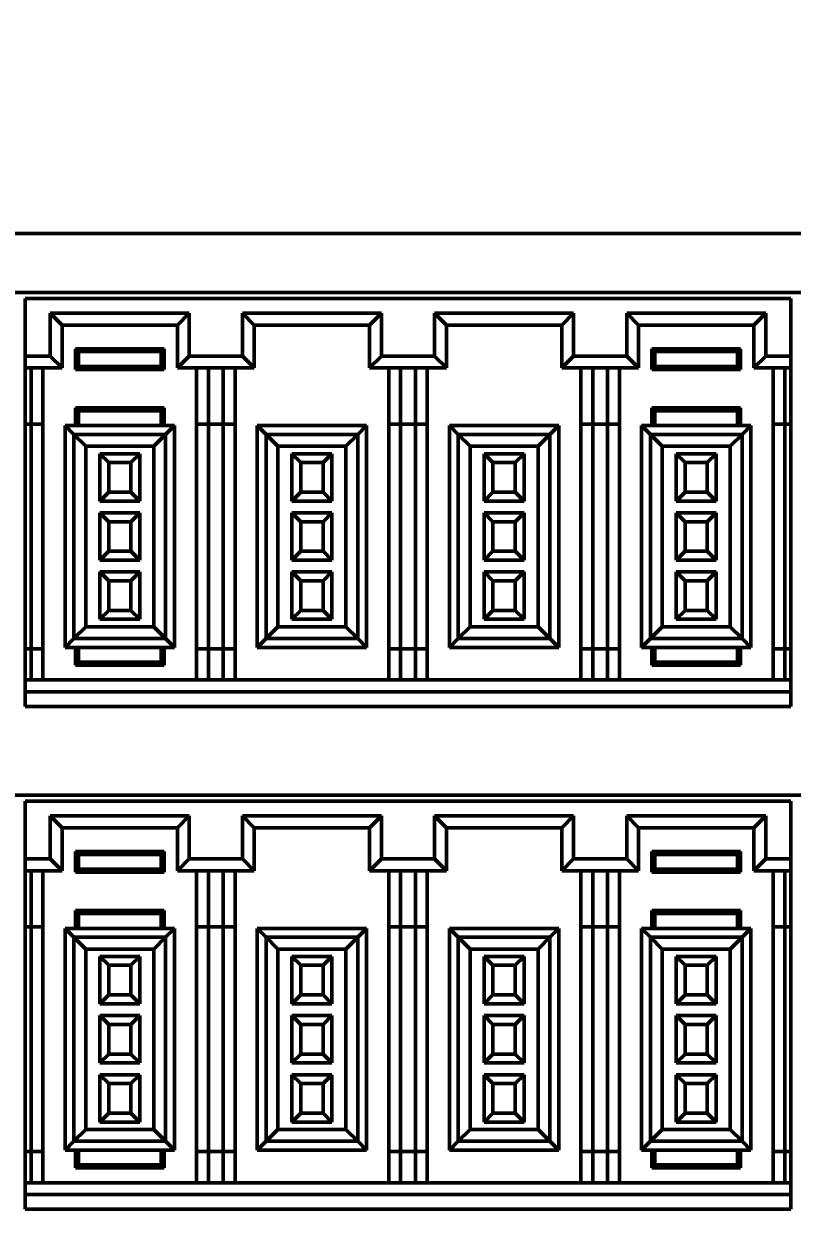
# Model space of a CAD drawing. Header units: millimetres. Extents: x 1021 to 2778, y -197 to 600.
# Drawn here: x 1347.71 to 1373.71, y 409.44 to 449.53 of the extents above; entities that cross this region are included whole.
import ezdxf

# ---------------------------------------------------------------- set-up
doc = ezdxf.new("R2010")
doc.units = ezdxf.units.MM
doc.header["$LTSCALE"] = 2
doc.layers.get('0').update_dxf_attribs({"lineweight": 25})
doc.layers.add('외형선(ISO)', color=7, linetype='Continuous', lineweight=50)
doc.layers.add('치수(ISO)', color=7, linetype='Continuous', lineweight=25)
doc.styles.add('레이블 텍스트 (ISO)', font='')
doc.styles.get('레이블 텍스트 (ISO)').set_extended_font_data('Gulim')
doc.dimstyles.new('기본값 (ISO)', dxfattribs={"dimscale": 2, "dimtxt": 3.5, "dimasz": 2.5, "dimexe": 1, "dimexo": 0.5, "dimgap": 0.4, "dimtad": 1, "dimtoh": 1, "dimdsep": 46, "dimtxsty": '레이블 텍스트 (ISO)', "dimcen": 0.09, "dimdle": 10, "dimclrd": 256, "dimclre": 256, "dimclrt": 6, "dimazin": 2, "dimtfac": 0.714286, "dimtmove": 0, "dimatfit": 3, "dimfxl": 1, "dimtolj": 1, "dimtzin": 0, "dimlwd": -1, "dimlwe": -1, "dimarcsym": 0})

# ---------------------------------------------------------------- blocks, each defined once
blk = doc.blocks.new('_DotSmall')
at = {"color": 0, "linetype": 'ByBlock', "const_width": 0.5}
blk.add_lwpolyline([(-0.0625, 0, 1), (0.0625, 0, 1)], format="xyb", close=True, dxfattribs=at)
blk = doc.blocks.new('*D14')
at = {"layer": 'Defpoints', "color": 0}
for p in [(1425.058, 480.628), (1170.258, 443.186), (1425.058, 435.936)]:
    blk.add_point(p, dxfattribs=at)
at = {"layer": '치수(ISO)'}
for p, q in [((1170.258, 444.186), (1170.258, 482.628)), ((1425.058, 436.936), (1425.058, 482.628)), ((1170.258, 480.628), (1425.058, 480.628))]:
    blk.add_line(p, q, dxfattribs=at)
at = {"layer": '치수(ISO)', "linetype": 'ByBlock', "xscale": 5, "yscale": 5, "zscale": 5}
for p, rotation in [((1170.258, 480.628), 180), ((1425.058, 480.628), 360)]:
    blk.add_blockref('_DotSmall', p, dxfattribs=dict(at, rotation=rotation))
at = {"layer": '치수(ISO)', "color": 0, "insert": (1297.698, 485.021), "char_height": 7, "attachment_point": 5, "style": '레이블 텍스트 (ISO)'}
blk.add_mtext('\\A1;254.8', dxfattribs=at)

msp = doc.modelspace()

# ---------------------------------------------------------------- linework, layer by layer
at = {"layer": '외형선(ISO)'}
for p, q in [((1183.4577, 442.4362), (1411.8577, 442.4362)), ((1184.6577, 440.4362), (1410.6577, 440.4362)), ((1347.7577, 440.2362), (1373.6577, 440.2362)), ((1347.7577, 438.2862), (1347.7577, 440.2362)), ((1373.6577, 440.2362), (1373.6577, 438.2862)), ((1348.6077, 438.2862), (1348.6077, 439.7362)), ((1348.6077, 439.7362), (1353.3077, 439.7362)), ((1349.0077, 439.3362), (1348.6077, 439.7362)), ((1352.9077, 439.3362), (1353.3077, 439.7362)), ((1353.3077, 439.7362), (1353.3077, 438.2862)), ((1355.1077, 438.2862), (1355.1077, 439.7362)), ((1355.1077, 439.7362), (1359.8077, 439.7362)), ((1355.5077, 439.3362), (1355.1077, 439.7362)), ((1359.4077, 439.3362), (1359.8077, 439.7362)), ((1359.8077, 439.7362), (1359.8077, 438.2862)), ((1361.6077, 438.2862), (1361.6077, 439.7362)), ((1361.6077, 439.7362), (1366.3077, 439.7362)), ((1362.0077, 439.3362), (1361.6077, 439.7362)), ((1365.9077, 439.3362), (1366.3077, 439.7362)), ((1366.3077, 439.7362), (1366.3077, 438.2862)), ((1368.1077, 438.2862), (1368.1077, 439.7362)), ((1368.1077, 439.7362), (1372.8077, 439.7362)), ((1368.5077, 439.3362), (1368.1077, 439.7362)), ((1372.4077, 439.3362), (1372.8077, 439.7362)), ((1372.8077, 439.7362), (1372.8077, 438.2862)), ((1352.9077, 439.3362), (1349.0077, 439.3362)), ((1349.0077, 439.3362), (1349.0077, 437.8862)), ((1352.9077, 437.8862), (1352.9077, 439.3362)), ((1359.4077, 439.3362), (1355.5077, 439.3362)), ((1355.5077, 439.3362), (1355.5077, 437.8862)), ((1359.4077, 437.8862), (1359.4077, 439.3362)), ((1365.9077, 439.3362), (1362.0077, 439.3362)), ((1362.0077, 439.3362), (1362.0077, 437.8862)), ((1365.9077, 437.8862), (1365.9077, 439.3362)), ((1372.4077, 439.3362), (1368.5077, 439.3362)), ((1368.5077, 439.3362), (1368.5077, 437.8862)), ((1372.4077, 437.8862), (1372.4077, 439.3362)), ((1347.7577, 438.2862), (1348.6077, 438.2862)), ((1347.7577, 437.8862), (1347.7577, 438.2862)), ((1348.6077, 438.2862), (1349.0077, 437.8862)), ((1349.4577, 437.8362), (1349.4577, 438.5362)), ((1349.4577, 438.5362), (1352.4577, 438.5362)), ((1349.4577, 438.5362), (1349.5577, 438.4362)), ((1349.5577, 438.4362), (1349.5577, 437.9362)), ((1352.3577, 438.4362), (1349.5577, 438.4362)), ((1352.3577, 438.4362), (1352.4577, 438.5362)), ((1352.3577, 437.9362), (1352.3577, 438.4362)), ((1352.4577, 438.5362), (1352.4577, 437.8362)), ((1352.9077, 437.8862), (1353.3077, 438.2862)), ((1353.3077, 438.2862), (1355.1077, 438.2862)), ((1355.1077, 438.2862), (1355.5077, 437.8862)), ((1359.4077, 437.8862), (1359.8077, 438.2862)), ((1359.8077, 438.2862), (1361.6077, 438.2862)), ((1361.6077, 438.2862), (1362.0077, 437.8862)), ((1365.9077, 437.8862), (1366.3077, 438.2862)), ((1366.3077, 438.2862), (1368.1077, 438.2862)), ((1368.1077, 438.2862), (1368.5077, 437.8862)), ((1368.9577, 437.8362), (1368.9577, 438.5362)), ((1368.9577, 438.5362), (1371.9577, 438.5362)), ((1368.9577, 438.5362), (1369.0577, 438.4362)), ((1369.0577, 438.4362), (1369.0577, 437.9362)), ((1371.8577, 438.4362), (1369.0577, 438.4362)), ((1371.8577, 438.4362), (1371.9577, 438.5362)), ((1371.8577, 437.9362), (1371.8577, 438.4362)), ((1371.9577, 438.5362), (1371.9577, 437.8362)), ((1372.4077, 437.8862), (1372.8077, 438.2862)), ((1372.8077, 438.2862), (1373.6577, 438.2862)), ((1373.6577, 438.2862), (1373.6577, 437.8862)), ((1347.7577, 437.8862), (1347.7577, 435.9862)), ((1349.0077, 437.8862), (1347.7577, 437.8862)), ((1347.9577, 435.9862), (1347.9577, 437.8862)), ((1348.3577, 437.8862), (1348.3577, 435.9862)), ((1349.4577, 437.8362), (1349.5577, 437.9362)), ((1352.4577, 437.8362), (1349.4577, 437.8362)), ((1349.5577, 437.9362), (1352.3577, 437.9362)), ((1352.3577, 437.9362), (1352.4577, 437.8362)), ((1355.5077, 437.8862), (1352.9077, 437.8862)), ((1353.5577, 435.9862), (1353.5577, 437.8862)), ((1353.9577, 437.8862), (1353.9577, 435.9862)), ((1354.4577, 435.9862), (1354.4577, 437.8862)), ((1354.8577, 437.8862), (1354.8577, 435.9862)), ((1362.0077, 437.8862), (1359.4077, 437.8862)), ((1360.0577, 435.9862), (1360.0577, 437.8862)), ((1360.4577, 437.8862), (1360.4577, 435.9862)), ((1360.9577, 435.9862), (1360.9577, 437.8862)), ((1361.3577, 437.8862), (1361.3577, 435.9862)), ((1368.5077, 437.8862), (1365.9077, 437.8862)), ((1366.5577, 435.9862), (1366.5577, 437.8862)), ((1366.9577, 437.8862), (1366.9577, 435.9862)), ((1367.4577, 435.9862), (1367.4577, 437.8862)), ((1367.8577, 437.8862), (1367.8577, 435.9862)), ((1368.9577, 437.8362), (1369.0577, 437.9362)), ((1371.9577, 437.8362), (1368.9577, 437.8362)), ((1369.0577, 437.9362), (1371.8577, 437.9362)), ((1371.8577, 437.9362), (1371.9577, 437.8362)), ((1373.6577, 437.8862), (1372.4077, 437.8862)), ((1373.0577, 435.9862), (1373.0577, 437.8862)), ((1373.4577, 437.8862), (1373.4577, 435.9862)), ((1373.6577, 435.9862), (1373.6577, 437.8862)), ((1349.4577, 435.9362), (1349.4577, 436.5362)), ((1349.4577, 436.5362), (1352.4577, 436.5362)), ((1349.5577, 436.4362), (1349.4577, 436.5362)), ((1352.3577, 436.4362), (1349.5577, 436.4362)), ((1349.5577, 436.4362), (1349.5577, 435.9362)), ((1352.3577, 436.4362), (1352.4577, 436.5362)), ((1352.3577, 435.9362), (1352.3577, 436.4362)), ((1352.4577, 436.5362), (1352.4577, 435.9362)), ((1368.9577, 435.9362), (1368.9577, 436.5362)), ((1368.9577, 436.5362), (1371.9577, 436.5362)), ((1369.0577, 436.4362), (1368.9577, 436.5362)), ((1371.8577, 436.4362), (1369.0577, 436.4362)), ((1369.0577, 436.4362), (1369.0577, 435.9362)), ((1371.8577, 436.4362), (1371.9577, 436.5362)), ((1371.8577, 435.9362), (1371.8577, 436.4362)), ((1371.9577, 436.5362), (1371.9577, 435.9362)), ((1347.7577, 435.9862), (1347.7577, 428.3862)), ((1347.7577, 435.9862), (1347.9577, 435.9862)), ((1348.3577, 435.9862), (1347.9577, 435.9862)), ((1347.9577, 428.3862), (1347.9577, 435.9862)), ((1348.3577, 435.9862), (1348.3577, 428.3862)), ((1349.1077, 428.4362), (1349.1077, 435.9362)), ((1349.1077, 435.9362), (1349.4577, 435.9362)), ((1349.1077, 435.9362), (1349.4077, 435.6362)), ((1352.4577, 435.9362), (1349.4577, 435.9362)), ((1352.4577, 435.9362), (1352.8077, 435.9362)), ((1352.5077, 435.6362), (1352.8077, 435.9362)), ((1352.8077, 435.9362), (1352.8077, 428.4362)), ((1353.5577, 428.3862), (1353.5577, 435.9862)), ((1353.9577, 435.9862), (1353.5577, 435.9862)), ((1353.9577, 435.9862), (1354.4577, 435.9862)), ((1353.9577, 435.9862), (1353.9577, 428.3862)), ((1354.8577, 435.9862), (1354.4577, 435.9862)), ((1354.4577, 428.3862), (1354.4577, 435.9862)), ((1354.8577, 435.9862), (1354.8577, 428.3862)), ((1355.6077, 428.4362), (1355.6077, 435.9362)), ((1355.6077, 435.9362), (1359.3077, 435.9362)), ((1355.6077, 435.9362), (1355.9077, 435.6362)), ((1359.0077, 435.6362), (1359.3077, 435.9362)), ((1359.3077, 435.9362), (1359.3077, 428.4362)), ((1360.0577, 428.3862), (1360.0577, 435.9862)), ((1360.4577, 435.9862), (1360.0577, 435.9862)), ((1360.4577, 435.9862), (1360.9577, 435.9862)), ((1360.4577, 435.9862), (1360.4577, 428.3862)), ((1361.3577, 435.9862), (1360.9577, 435.9862)), ((1360.9577, 428.3862), (1360.9577, 435.9862)), ((1361.3577, 435.9862), (1361.3577, 428.3862)), ((1362.1077, 428.4362), (1362.1077, 435.9362)), ((1362.1077, 435.9362), (1365.8077, 435.9362)), ((1362.1077, 435.9362), (1362.4077, 435.6362)), ((1365.5077, 435.6362), (1365.8077, 435.9362)), ((1365.8077, 435.9362), (1365.8077, 428.4362)), ((1366.5577, 428.3862), (1366.5577, 435.9862)), ((1366.9577, 435.9862), (1366.5577, 435.9862)), ((1366.9577, 435.9862), (1367.4577, 435.9862)), ((1366.9577, 435.9862), (1366.9577, 428.3862)), ((1367.4577, 428.3862), (1367.4577, 435.9862)), ((1367.8577, 435.9862), (1367.4577, 435.9862)), ((1367.8577, 435.9862), (1367.8577, 428.3862)), ((1368.6077, 428.4362), (1368.6077, 435.9362)), ((1368.6077, 435.9362), (1368.9577, 435.9362)), ((1368.6077, 435.9362), (1368.9077, 435.6362)), ((1371.9577, 435.9362), (1368.9577, 435.9362)), ((1371.9577, 435.9362), (1372.3077, 435.9362)), ((1372.0077, 435.6362), (1372.3077, 435.9362)), ((1372.3077, 435.9362), (1372.3077, 428.4362)), ((1373.0577, 428.3862), (1373.0577, 435.9862)), ((1373.4577, 435.9862), (1373.0577, 435.9862)), ((1373.4577, 435.9862), (1373.6577, 435.9862)), ((1373.4577, 435.9862), (1373.4577, 428.3862)), ((1373.6577, 428.3862), (1373.6577, 435.9862)), ((1349.4077, 435.6362), (1352.5077, 435.6362)), ((1349.4077, 428.7362), (1349.4077, 435.6362)), ((1349.8077, 435.2362), (1349.4077, 435.6362)), ((1352.5077, 435.6362), (1352.1077, 435.2362)), ((1352.5077, 435.6362), (1352.5077, 428.7362)), ((1355.9077, 435.6362), (1359.0077, 435.6362)), ((1355.9077, 428.7362), (1355.9077, 435.6362)), ((1356.3077, 435.2362), (1355.9077, 435.6362)), ((1359.0077, 435.6362), (1358.6077, 435.2362)), ((1359.0077, 435.6362), (1359.0077, 428.7362)), ((1362.4077, 435.6362), (1365.5077, 435.6362)), ((1362.4077, 428.7362), (1362.4077, 435.6362)), ((1362.8077, 435.2362), (1362.4077, 435.6362)), ((1365.5077, 435.6362), (1365.1077, 435.2362)), ((1365.5077, 435.6362), (1365.5077, 428.7362)), ((1368.9077, 435.6362), (1372.0077, 435.6362)), ((1368.9077, 428.7362), (1368.9077, 435.6362)), ((1369.3077, 435.2362), (1368.9077, 435.6362)), ((1372.0077, 435.6362), (1371.6077, 435.2362)), ((1372.0077, 435.6362), (1372.0077, 428.7362)), ((1349.8077, 435.2362), (1349.8077, 429.1362)), ((1352.1077, 435.2362), (1349.8077, 435.2362)), ((1350.2827, 433.3862), (1350.2827, 434.9862)), ((1350.2827, 434.9862), (1351.6327, 434.9862)), ((1350.2827, 434.9862), (1350.5827, 434.6862)), ((1351.3327, 434.6862), (1351.6327, 434.9862)), ((1351.6327, 434.9862), (1351.6327, 433.3862)), ((1352.1077, 429.1362), (1352.1077, 435.2362)), ((1356.3077, 435.2362), (1356.3077, 429.1362)), ((1358.6077, 435.2362), (1356.3077, 435.2362)), ((1356.7827, 433.3862), (1356.7827, 434.9862)), ((1356.7827, 434.9862), (1358.1327, 434.9862)), ((1356.7827, 434.9862), (1357.0827, 434.6862)), ((1357.8327, 434.6862), (1358.1327, 434.9862)), ((1358.1327, 434.9862), (1358.1327, 433.3862)), ((1358.6077, 429.1362), (1358.6077, 435.2362)), ((1362.8077, 435.2362), (1362.8077, 429.1362)), ((1365.1077, 435.2362), (1362.8077, 435.2362)), ((1363.2827, 433.3862), (1363.2827, 434.9862)), ((1363.2827, 434.9862), (1364.6327, 434.9862)), ((1363.2827, 434.9862), (1363.5827, 434.6862)), ((1364.3327, 434.6862), (1364.6327, 434.9862)), ((1364.6327, 434.9862), (1364.6327, 433.3862)), ((1365.1077, 429.1362), (1365.1077, 435.2362)), ((1369.3077, 435.2362), (1369.3077, 429.1362)), ((1371.6077, 435.2362), (1369.3077, 435.2362)), ((1369.7827, 433.3862), (1369.7827, 434.9862)), ((1369.7827, 434.9862), (1371.1327, 434.9862)), ((1369.7827, 434.9862), (1370.0827, 434.6862)), ((1370.8327, 434.6862), (1371.1327, 434.9862)), ((1371.1327, 434.9862), (1371.1327, 433.3862)), ((1371.6077, 429.1362), (1371.6077, 435.2362)), ((1351.3327, 434.6862), (1350.5827, 434.6862)), ((1350.5827, 434.6862), (1350.5827, 433.6862)), ((1351.3327, 433.6862), (1351.3327, 434.6862)), ((1357.8327, 434.6862), (1357.0827, 434.6862)), ((1357.0827, 434.6862), (1357.0827, 433.6862)), ((1357.8327, 433.6862), (1357.8327, 434.6862)), ((1364.3327, 434.6862), (1363.5827, 434.6862)), ((1363.5827, 434.6862), (1363.5827, 433.6862)), ((1364.3327, 433.6862), (1364.3327, 434.6862)), ((1370.8327, 434.6862), (1370.0827, 434.6862)), ((1370.0827, 434.6862), (1370.0827, 433.6862)), ((1370.8327, 433.6862), (1370.8327, 434.6862)), ((1350.2827, 433.3862), (1350.5827, 433.6862)), ((1351.6327, 433.3862), (1350.2827, 433.3862)), ((1350.5827, 433.6862), (1351.3327, 433.6862)), ((1351.3327, 433.6862), (1351.6327, 433.3862)), ((1356.7827, 433.3862), (1357.0827, 433.6862)), ((1358.1327, 433.3862), (1356.7827, 433.3862)), ((1357.0827, 433.6862), (1357.8327, 433.6862)), ((1357.8327, 433.6862), (1358.1327, 433.3862)), ((1363.2827, 433.3862), (1363.5827, 433.6862)), ((1364.6327, 433.3862), (1363.2827, 433.3862)), ((1363.5827, 433.6862), (1364.3327, 433.6862)), ((1364.3327, 433.6862), (1364.6327, 433.3862)), ((1369.7827, 433.3862), (1370.0827, 433.6862)), ((1371.1327, 433.3862), (1369.7827, 433.3862)), ((1370.0827, 433.6862), (1370.8327, 433.6862)), ((1370.8327, 433.6862), (1371.1327, 433.3862)), ((1350.2827, 431.3862), (1350.2827, 432.9862)), ((1350.2827, 432.9862), (1351.6327, 432.9862)), ((1350.2827, 432.9862), (1350.5827, 432.6862)), ((1351.3327, 432.6862), (1351.6327, 432.9862)), ((1351.6327, 432.9862), (1351.6327, 431.3862)), ((1356.7827, 431.3862), (1356.7827, 432.9862)), ((1356.7827, 432.9862), (1358.1327, 432.9862)), ((1356.7827, 432.9862), (1357.0827, 432.6862)), ((1357.8327, 432.6862), (1358.1327, 432.9862)), ((1358.1327, 432.9862), (1358.1327, 431.3862)), ((1363.2827, 431.3862), (1363.2827, 432.9862)), ((1363.2827, 432.9862), (1364.6327, 432.9862)), ((1363.2827, 432.9862), (1363.5827, 432.6862)), ((1364.3327, 432.6862), (1364.6327, 432.9862)), ((1364.6327, 432.9862), (1364.6327, 431.3862)), ((1369.7827, 431.3862), (1369.7827, 432.9862)), ((1369.7827, 432.9862), (1371.1327, 432.9862)), ((1369.7827, 432.9862), (1370.0827, 432.6862)), ((1370.8327, 432.6862), (1371.1327, 432.9862)), ((1371.1327, 432.9862), (1371.1327, 431.3862)), ((1351.3327, 432.6862), (1350.5827, 432.6862)), ((1350.5827, 432.6862), (1350.5827, 431.6862)), ((1351.3327, 431.6862), (1351.3327, 432.6862)), ((1357.8327, 432.6862), (1357.0827, 432.6862)), ((1357.0827, 432.6862), (1357.0827, 431.6862)), ((1357.8327, 431.6862), (1357.8327, 432.6862)), ((1364.3327, 432.6862), (1363.5827, 432.6862)), ((1363.5827, 432.6862), (1363.5827, 431.6862)), ((1364.3327, 431.6862), (1364.3327, 432.6862)), ((1370.8327, 432.6862), (1370.0827, 432.6862)), ((1370.0827, 432.6862), (1370.0827, 431.6862)), ((1370.8327, 431.6862), (1370.8327, 432.6862)), ((1350.2827, 431.3862), (1350.5827, 431.6862)), ((1351.6327, 431.3862), (1350.2827, 431.3862)), ((1350.5827, 431.6862), (1351.3327, 431.6862)), ((1351.3327, 431.6862), (1351.6327, 431.3862)), ((1356.7827, 431.3862), (1357.0827, 431.6862)), ((1358.1327, 431.3862), (1356.7827, 431.3862)), ((1357.0827, 431.6862), (1357.8327, 431.6862)), ((1357.8327, 431.6862), (1358.1327, 431.3862)), ((1363.2827, 431.3862), (1363.5827, 431.6862)), ((1364.6327, 431.3862), (1363.2827, 431.3862)), ((1363.5827, 431.6862), (1364.3327, 431.6862)), ((1364.3327, 431.6862), (1364.6327, 431.3862)), ((1369.7827, 431.3862), (1370.0827, 431.6862)), ((1371.1327, 431.3862), (1369.7827, 431.3862)), ((1370.0827, 431.6862), (1370.8327, 431.6862)), ((1370.8327, 431.6862), (1371.1327, 431.3862)), ((1350.2827, 429.3862), (1350.2827, 430.9862)), ((1350.2827, 430.9862), (1351.6327, 430.9862)), ((1350.2827, 430.9862), (1350.5827, 430.6862)), ((1351.3327, 430.6862), (1351.6327, 430.9862)), ((1351.6327, 430.9862), (1351.6327, 429.3862)), ((1356.7827, 429.3862), (1356.7827, 430.9862)), ((1356.7827, 430.9862), (1358.1327, 430.9862)), ((1356.7827, 430.9862), (1357.0827, 430.6862)), ((1357.8327, 430.6862), (1358.1327, 430.9862)), ((1358.1327, 430.9862), (1358.1327, 429.3862)), ((1363.2827, 429.3862), (1363.2827, 430.9862)), ((1363.2827, 430.9862), (1364.6327, 430.9862)), ((1363.2827, 430.9862), (1363.5827, 430.6862)), ((1364.3327, 430.6862), (1364.6327, 430.9862)), ((1364.6327, 430.9862), (1364.6327, 429.3862)), ((1369.7827, 429.3862), (1369.7827, 430.9862)), ((1369.7827, 430.9862), (1371.1327, 430.9862)), ((1369.7827, 430.9862), (1370.0827, 430.6862)), ((1370.8327, 430.6862), (1371.1327, 430.9862)), ((1371.1327, 430.9862), (1371.1327, 429.3862)), ((1351.3327, 430.6862), (1350.5827, 430.6862)), ((1350.5827, 430.6862), (1350.5827, 429.6862)), ((1351.3327, 429.6862), (1351.3327, 430.6862)), ((1357.8327, 430.6862), (1357.0827, 430.6862)), ((1357.0827, 430.6862), (1357.0827, 429.6862)), ((1357.8327, 429.6862), (1357.8327, 430.6862)), ((1364.3327, 430.6862), (1363.5827, 430.6862)), ((1363.5827, 430.6862), (1363.5827, 429.6862)), ((1364.3327, 429.6862), (1364.3327, 430.6862)), ((1370.8327, 430.6862), (1370.0827, 430.6862)), ((1370.0827, 430.6862), (1370.0827, 429.6862)), ((1370.8327, 429.6862), (1370.8327, 430.6862)), ((1350.2827, 429.3862), (1350.5827, 429.6862)), ((1351.6327, 429.3862), (1350.2827, 429.3862)), ((1350.5827, 429.6862), (1351.3327, 429.6862)), ((1351.3327, 429.6862), (1351.6327, 429.3862)), ((1356.7827, 429.3862), (1357.0827, 429.6862)), ((1358.1327, 429.3862), (1356.7827, 429.3862)), ((1357.0827, 429.6862), (1357.8327, 429.6862)), ((1357.8327, 429.6862), (1358.1327, 429.3862)), ((1363.2827, 429.3862), (1363.5827, 429.6862)), ((1364.6327, 429.3862), (1363.2827, 429.3862)), ((1363.5827, 429.6862), (1364.3327, 429.6862)), ((1364.3327, 429.6862), (1364.6327, 429.3862)), ((1369.7827, 429.3862), (1370.0827, 429.6862)), ((1371.1327, 429.3862), (1369.7827, 429.3862)), ((1370.0827, 429.6862), (1370.8327, 429.6862)), ((1370.8327, 429.6862), (1371.1327, 429.3862)), ((1349.8077, 429.1362), (1349.4077, 428.7362)), ((1349.8077, 429.1362), (1352.1077, 429.1362)), ((1352.5077, 428.7362), (1352.1077, 429.1362)), ((1356.3077, 429.1362), (1355.9077, 428.7362)), ((1356.3077, 429.1362), (1358.6077, 429.1362)), ((1359.0077, 428.7362), (1358.6077, 429.1362)), ((1362.8077, 429.1362), (1362.4077, 428.7362)), ((1362.8077, 429.1362), (1365.1077, 429.1362)), ((1365.5077, 428.7362), (1365.1077, 429.1362)), ((1369.3077, 429.1362), (1368.9077, 428.7362)), ((1369.3077, 429.1362), (1371.6077, 429.1362)), ((1372.0077, 428.7362), (1371.6077, 429.1362)), ((1349.4077, 428.7362), (1349.1077, 428.4362)), ((1352.5077, 428.7362), (1349.4077, 428.7362)), ((1352.8077, 428.4362), (1352.5077, 428.7362)), ((1355.9077, 428.7362), (1355.6077, 428.4362)), ((1359.0077, 428.7362), (1355.9077, 428.7362)), ((1359.3077, 428.4362), (1359.0077, 428.7362)), ((1362.4077, 428.7362), (1362.1077, 428.4362)), ((1365.5077, 428.7362), (1362.4077, 428.7362)), ((1365.8077, 428.4362), (1365.5077, 428.7362)), ((1368.9077, 428.7362), (1368.6077, 428.4362)), ((1372.0077, 428.7362), (1368.9077, 428.7362)), ((1372.3077, 428.4362), (1372.0077, 428.7362)), ((1347.9577, 428.3862), (1347.7577, 428.3862)), ((1347.7577, 428.3862), (1347.7577, 427.3362)), ((1347.9577, 427.3362), (1347.9577, 428.3862)), ((1347.9577, 428.3862), (1348.3577, 428.3862)), ((1348.3577, 428.3862), (1348.3577, 427.3362)), ((1349.4577, 428.4362), (1349.1077, 428.4362)), ((1352.4577, 428.4362), (1349.4577, 428.4362)), ((1349.4577, 427.8362), (1349.4577, 428.4362)), ((1349.5577, 428.4362), (1349.5577, 427.9362)), ((1352.3577, 427.9362), (1352.3577, 428.4362)), ((1352.8077, 428.4362), (1352.4577, 428.4362)), ((1352.4577, 428.4362), (1352.4577, 427.8362)), ((1353.5577, 427.3362), (1353.5577, 428.3862)), ((1353.5577, 428.3862), (1353.9577, 428.3862)), ((1354.4577, 428.3862), (1353.9577, 428.3862)), ((1353.9577, 428.3862), (1353.9577, 427.3362)), ((1354.4577, 427.3362), (1354.4577, 428.3862)), ((1354.4577, 428.3862), (1354.8577, 428.3862)), ((1354.8577, 428.3862), (1354.8577, 427.3362)), ((1359.3077, 428.4362), (1355.6077, 428.4362)), ((1360.0577, 427.3362), (1360.0577, 428.3862)), ((1360.0577, 428.3862), (1360.4577, 428.3862)), ((1360.9577, 428.3862), (1360.4577, 428.3862)), ((1360.4577, 428.3862), (1360.4577, 427.3362)), ((1360.9577, 427.3362), (1360.9577, 428.3862)), ((1360.9577, 428.3862), (1361.3577, 428.3862)), ((1361.3577, 428.3862), (1361.3577, 427.3362)), ((1365.8077, 428.4362), (1362.1077, 428.4362)), ((1366.5577, 427.3362), (1366.5577, 428.3862)), ((1366.5577, 428.3862), (1366.9577, 428.3862)), ((1367.4577, 428.3862), (1366.9577, 428.3862)), ((1366.9577, 428.3862), (1366.9577, 427.3362)), ((1367.4577, 427.3362), (1367.4577, 428.3862)), ((1367.4577, 428.3862), (1367.8577, 428.3862)), ((1367.8577, 428.3862), (1367.8577, 427.3362)), ((1368.9577, 428.4362), (1368.6077, 428.4362)), ((1371.9577, 428.4362), (1368.9577, 428.4362)), ((1368.9577, 427.8362), (1368.9577, 428.4362)), ((1369.0577, 428.4362), (1369.0577, 427.9362)), ((1371.8577, 427.9362), (1371.8577, 428.4362)), ((1372.3077, 428.4362), (1371.9577, 428.4362)), ((1371.9577, 428.4362), (1371.9577, 427.8362)), ((1373.0577, 427.3362), (1373.0577, 428.3862)), ((1373.0577, 428.3862), (1373.4577, 428.3862)), ((1373.6577, 428.3862), (1373.4577, 428.3862)), ((1373.4577, 428.3862), (1373.4577, 427.3362)), ((1373.6577, 427.3362), (1373.6577, 428.3862)), ((1349.5577, 427.9362), (1349.4577, 427.8362)), ((1352.4577, 427.8362), (1349.4577, 427.8362)), ((1349.5577, 427.9362), (1352.3577, 427.9362)), ((1352.3577, 427.9362), (1352.4577, 427.8362)), ((1368.9577, 427.8362), (1369.0577, 427.9362)), ((1371.9577, 427.8362), (1368.9577, 427.8362)), ((1369.0577, 427.9362), (1371.8577, 427.9362)), ((1371.9577, 427.8362), (1371.8577, 427.9362)), ((1347.7577, 426.9362), (1347.7577, 427.3362)), ((1347.7577, 427.3362), (1373.6577, 427.3362)), ((1373.6577, 427.3362), (1373.6577, 426.9362)), ((1373.6577, 426.9362), (1347.7577, 426.9362)), ((1347.7577, 426.4362), (1347.7577, 426.9362)), ((1373.6577, 426.9362), (1373.6577, 426.4362)), ((1373.6577, 426.4362), (1347.7577, 426.4362)), ((1266.6577, 423.4362), (1410.6577, 423.4362)), ((1347.7577, 423.2362), (1373.6577, 423.2362)), ((1347.7577, 421.2862), (1347.7577, 423.2362)), ((1373.6577, 423.2362), (1373.6577, 421.2862)), ((1348.6077, 421.2862), (1348.6077, 422.7362)), ((1348.6077, 422.7362), (1353.3077, 422.7362)), ((1349.0077, 422.3362), (1348.6077, 422.7362)), ((1352.9077, 422.3362), (1353.3077, 422.7362)), ((1353.3077, 422.7362), (1353.3077, 421.2862)), ((1355.1077, 421.2862), (1355.1077, 422.7362)), ((1355.1077, 422.7362), (1359.8077, 422.7362)), ((1355.5077, 422.3362), (1355.1077, 422.7362)), ((1359.4077, 422.3362), (1359.8077, 422.7362)), ((1359.8077, 422.7362), (1359.8077, 421.2862)), ((1361.6077, 421.2862), (1361.6077, 422.7362)), ((1361.6077, 422.7362), (1366.3077, 422.7362)), ((1362.0077, 422.3362), (1361.6077, 422.7362)), ((1365.9077, 422.3362), (1366.3077, 422.7362)), ((1366.3077, 422.7362), (1366.3077, 421.2862)), ((1368.1077, 421.2862), (1368.1077, 422.7362)), ((1368.1077, 422.7362), (1372.8077, 422.7362)), ((1368.5077, 422.3362), (1368.1077, 422.7362)), ((1372.4077, 422.3362), (1372.8077, 422.7362)), ((1372.8077, 422.7362), (1372.8077, 421.2862)), ((1352.9077, 422.3362), (1349.0077, 422.3362)), ((1349.0077, 422.3362), (1349.0077, 420.8862)), ((1352.9077, 420.8862), (1352.9077, 422.3362)), ((1359.4077, 422.3362), (1355.5077, 422.3362)), ((1355.5077, 422.3362), (1355.5077, 420.8862)), ((1359.4077, 420.8862), (1359.4077, 422.3362)), ((1365.9077, 422.3362), (1362.0077, 422.3362)), ((1362.0077, 422.3362), (1362.0077, 420.8862)), ((1365.9077, 420.8862), (1365.9077, 422.3362)), ((1372.4077, 422.3362), (1368.5077, 422.3362)), ((1368.5077, 422.3362), (1368.5077, 420.8862)), ((1372.4077, 420.8862), (1372.4077, 422.3362)), ((1349.4577, 420.8362), (1349.4577, 421.5362)), ((1349.4577, 421.5362), (1352.4577, 421.5362)), ((1349.4577, 421.5362), (1349.5577, 421.4362)), ((1349.5577, 421.4362), (1349.5577, 420.9362)), ((1352.3577, 421.4362), (1349.5577, 421.4362)), ((1352.3577, 421.4362), (1352.4577, 421.5362)), ((1352.3577, 420.9362), (1352.3577, 421.4362)), ((1352.4577, 421.5362), (1352.4577, 420.8362)), ((1368.9577, 420.8362), (1368.9577, 421.5362)), ((1368.9577, 421.5362), (1371.9577, 421.5362)), ((1368.9577, 421.5362), (1369.0577, 421.4362)), ((1369.0577, 421.4362), (1369.0577, 420.9362)), ((1371.8577, 421.4362), (1369.0577, 421.4362)), ((1371.8577, 421.4362), (1371.9577, 421.5362)), ((1371.8577, 420.9362), (1371.8577, 421.4362)), ((1371.9577, 421.5362), (1371.9577, 420.8362)), ((1347.7577, 421.2862), (1348.6077, 421.2862)), ((1347.7577, 420.8862), (1347.7577, 421.2862)), ((1348.6077, 421.2862), (1349.0077, 420.8862)), ((1349.4577, 420.8362), (1349.5577, 420.9362)), ((1349.5577, 420.9362), (1352.3577, 420.9362)), ((1352.3577, 420.9362), (1352.4577, 420.8362)), ((1352.9077, 420.8862), (1353.3077, 421.2862)), ((1353.3077, 421.2862), (1355.1077, 421.2862)), ((1355.1077, 421.2862), (1355.5077, 420.8862)), ((1359.4077, 420.8862), (1359.8077, 421.2862)), ((1359.8077, 421.2862), (1361.6077, 421.2862)), ((1361.6077, 421.2862), (1362.0077, 420.8862)), ((1365.9077, 420.8862), (1366.3077, 421.2862)), ((1366.3077, 421.2862), (1368.1077, 421.2862)), ((1368.1077, 421.2862), (1368.5077, 420.8862)), ((1368.9577, 420.8362), (1369.0577, 420.9362)), ((1369.0577, 420.9362), (1371.8577, 420.9362)), ((1371.8577, 420.9362), (1371.9577, 420.8362)), ((1372.4077, 420.8862), (1372.8077, 421.2862)), ((1372.8077, 421.2862), (1373.6577, 421.2862)), ((1373.6577, 421.2862), (1373.6577, 420.8862)), ((1347.7577, 420.8862), (1347.7577, 418.9862)), ((1349.0077, 420.8862), (1347.7577, 420.8862)), ((1347.9577, 418.9862), (1347.9577, 420.8862)), ((1348.3577, 420.8862), (1348.3577, 418.9862)), ((1352.4577, 420.8362), (1349.4577, 420.8362)), ((1355.5077, 420.8862), (1352.9077, 420.8862)), ((1353.5577, 418.9862), (1353.5577, 420.8862)), ((1353.9577, 420.8862), (1353.9577, 418.9862)), ((1354.4577, 418.9862), (1354.4577, 420.8862)), ((1354.8577, 420.8862), (1354.8577, 418.9862)), ((1362.0077, 420.8862), (1359.4077, 420.8862)), ((1360.0577, 418.9862), (1360.0577, 420.8862)), ((1360.4577, 420.8862), (1360.4577, 418.9862)), ((1360.9577, 418.9862), (1360.9577, 420.8862)), ((1361.3577, 420.8862), (1361.3577, 418.9862)), ((1368.5077, 420.8862), (1365.9077, 420.8862)), ((1366.5577, 418.9862), (1366.5577, 420.8862)), ((1366.9577, 420.8862), (1366.9577, 418.9862)), ((1367.4577, 418.9862), (1367.4577, 420.8862)), ((1367.8577, 420.8862), (1367.8577, 418.9862)), ((1371.9577, 420.8362), (1368.9577, 420.8362)), ((1373.6577, 420.8862), (1372.4077, 420.8862)), ((1373.0577, 418.9862), (1373.0577, 420.8862)), ((1373.4577, 420.8862), (1373.4577, 418.9862)), ((1373.6577, 418.9862), (1373.6577, 420.8862)), ((1349.4577, 418.9362), (1349.4577, 419.5362)), ((1349.4577, 419.5362), (1352.4577, 419.5362)), ((1349.5577, 419.4362), (1349.4577, 419.5362)), ((1352.3577, 419.4362), (1349.5577, 419.4362)), ((1349.5577, 419.4362), (1349.5577, 418.9362)), ((1352.3577, 419.4362), (1352.4577, 419.5362)), ((1352.3577, 418.9362), (1352.3577, 419.4362)), ((1352.4577, 419.5362), (1352.4577, 418.9362)), ((1368.9577, 418.9362), (1368.9577, 419.5362)), ((1368.9577, 419.5362), (1371.9577, 419.5362)), ((1369.0577, 419.4362), (1368.9577, 419.5362)), ((1371.8577, 419.4362), (1369.0577, 419.4362)), ((1369.0577, 419.4362), (1369.0577, 418.9362)), ((1371.8577, 419.4362), (1371.9577, 419.5362)), ((1371.8577, 418.9362), (1371.8577, 419.4362)), ((1371.9577, 419.5362), (1371.9577, 418.9362)), ((1347.7577, 418.9862), (1347.7577, 411.3862)), ((1347.7577, 418.9862), (1347.9577, 418.9862)), ((1348.3577, 418.9862), (1347.9577, 418.9862)), ((1347.9577, 411.3862), (1347.9577, 418.9862)), ((1348.3577, 418.9862), (1348.3577, 411.3862)), ((1349.1077, 411.4362), (1349.1077, 418.9362)), ((1349.1077, 418.9362), (1349.4577, 418.9362)), ((1349.1077, 418.9362), (1349.4077, 418.6362)), ((1352.4577, 418.9362), (1349.4577, 418.9362)), ((1352.4577, 418.9362), (1352.8077, 418.9362)), ((1352.5077, 418.6362), (1352.8077, 418.9362)), ((1352.8077, 418.9362), (1352.8077, 411.4362)), ((1353.5577, 411.3862), (1353.5577, 418.9862)), ((1353.9577, 418.9862), (1353.5577, 418.9862)), ((1353.9577, 418.9862), (1354.4577, 418.9862)), ((1353.9577, 418.9862), (1353.9577, 411.3862)), ((1354.8577, 418.9862), (1354.4577, 418.9862)), ((1354.4577, 411.3862), (1354.4577, 418.9862)), ((1354.8577, 418.9862), (1354.8577, 411.3862)), ((1355.6077, 411.4362), (1355.6077, 418.9362)), ((1355.6077, 418.9362), (1359.3077, 418.9362)), ((1355.6077, 418.9362), (1355.9077, 418.6362)), ((1359.0077, 418.6362), (1359.3077, 418.9362)), ((1359.3077, 418.9362), (1359.3077, 411.4362)), ((1360.0577, 411.3862), (1360.0577, 418.9862)), ((1360.4577, 418.9862), (1360.0577, 418.9862)), ((1360.4577, 418.9862), (1360.9577, 418.9862)), ((1360.4577, 418.9862), (1360.4577, 411.3862)), ((1361.3577, 418.9862), (1360.9577, 418.9862)), ((1360.9577, 411.3862), (1360.9577, 418.9862)), ((1361.3577, 418.9862), (1361.3577, 411.3862)), ((1362.1077, 411.4362), (1362.1077, 418.9362)), ((1362.1077, 418.9362), (1365.8077, 418.9362)), ((1362.1077, 418.9362), (1362.4077, 418.6362)), ((1365.5077, 418.6362), (1365.8077, 418.9362)), ((1365.8077, 418.9362), (1365.8077, 411.4362)), ((1366.5577, 411.3862), (1366.5577, 418.9862)), ((1366.9577, 418.9862), (1366.5577, 418.9862)), ((1366.9577, 418.9862), (1367.4577, 418.9862)), ((1366.9577, 418.9862), (1366.9577, 411.3862)), ((1367.4577, 411.3862), (1367.4577, 418.9862)), ((1367.8577, 418.9862), (1367.4577, 418.9862)), ((1367.8577, 418.9862), (1367.8577, 411.3862)), ((1368.6077, 411.4362), (1368.6077, 418.9362)), ((1368.6077, 418.9362), (1368.9577, 418.9362)), ((1368.6077, 418.9362), (1368.9077, 418.6362)), ((1371.9577, 418.9362), (1368.9577, 418.9362)), ((1371.9577, 418.9362), (1372.3077, 418.9362)), ((1372.0077, 418.6362), (1372.3077, 418.9362)), ((1372.3077, 418.9362), (1372.3077, 411.4362)), ((1373.0577, 411.3862), (1373.0577, 418.9862)), ((1373.4577, 418.9862), (1373.0577, 418.9862)), ((1373.4577, 418.9862), (1373.6577, 418.9862)), ((1373.4577, 418.9862), (1373.4577, 411.3862)), ((1373.6577, 411.3862), (1373.6577, 418.9862)), ((1349.4077, 418.6362), (1352.5077, 418.6362)), ((1349.4077, 411.7362), (1349.4077, 418.6362)), ((1349.8077, 418.2362), (1349.4077, 418.6362)), ((1352.5077, 418.6362), (1352.1077, 418.2362)), ((1352.5077, 418.6362), (1352.5077, 411.7362)), ((1355.9077, 418.6362), (1359.0077, 418.6362)), ((1355.9077, 411.7362), (1355.9077, 418.6362)), ((1356.3077, 418.2362), (1355.9077, 418.6362)), ((1359.0077, 418.6362), (1358.6077, 418.2362)), ((1359.0077, 418.6362), (1359.0077, 411.7362)), ((1362.4077, 418.6362), (1365.5077, 418.6362)), ((1362.4077, 411.7362), (1362.4077, 418.6362)), ((1362.8077, 418.2362), (1362.4077, 418.6362)), ((1365.5077, 418.6362), (1365.1077, 418.2362)), ((1365.5077, 418.6362), (1365.5077, 411.7362)), ((1368.9077, 418.6362), (1372.0077, 418.6362)), ((1368.9077, 411.7362), (1368.9077, 418.6362)), ((1369.3077, 418.2362), (1368.9077, 418.6362)), ((1372.0077, 418.6362), (1371.6077, 418.2362)), ((1372.0077, 418.6362), (1372.0077, 411.7362)), ((1349.8077, 418.2362), (1349.8077, 412.1362)), ((1352.1077, 418.2362), (1349.8077, 418.2362)), ((1352.1077, 412.1362), (1352.1077, 418.2362)), ((1356.3077, 418.2362), (1356.3077, 412.1362)), ((1358.6077, 418.2362), (1356.3077, 418.2362)), ((1358.6077, 412.1362), (1358.6077, 418.2362)), ((1362.8077, 418.2362), (1362.8077, 412.1362)), ((1365.1077, 418.2362), (1362.8077, 418.2362)), ((1365.1077, 412.1362), (1365.1077, 418.2362)), ((1369.3077, 418.2362), (1369.3077, 412.1362)), ((1371.6077, 418.2362), (1369.3077, 418.2362)), ((1371.6077, 412.1362), (1371.6077, 418.2362)), ((1350.2827, 416.3862), (1350.2827, 417.9862)), ((1350.2827, 417.9862), (1351.6327, 417.9862)), ((1350.2827, 417.9862), (1350.5827, 417.6862)), ((1351.3327, 417.6862), (1351.6327, 417.9862)), ((1351.6327, 417.9862), (1351.6327, 416.3862)), ((1356.7827, 416.3862), (1356.7827, 417.9862)), ((1356.7827, 417.9862), (1358.1327, 417.9862)), ((1356.7827, 417.9862), (1357.0827, 417.6862)), ((1357.8327, 417.6862), (1358.1327, 417.9862)), ((1358.1327, 417.9862), (1358.1327, 416.3862)), ((1363.2827, 416.3862), (1363.2827, 417.9862)), ((1363.2827, 417.9862), (1364.6327, 417.9862)), ((1363.2827, 417.9862), (1363.5827, 417.6862)), ((1364.3327, 417.6862), (1364.6327, 417.9862)), ((1364.6327, 417.9862), (1364.6327, 416.3862)), ((1369.7827, 416.3862), (1369.7827, 417.9862)), ((1369.7827, 417.9862), (1371.1327, 417.9862)), ((1369.7827, 417.9862), (1370.0827, 417.6862)), ((1370.8327, 417.6862), (1371.1327, 417.9862)), ((1371.1327, 417.9862), (1371.1327, 416.3862)), ((1351.3327, 417.6862), (1350.5827, 417.6862)), ((1350.5827, 417.6862), (1350.5827, 416.6862)), ((1351.3327, 416.6862), (1351.3327, 417.6862)), ((1357.8327, 417.6862), (1357.0827, 417.6862)), ((1357.0827, 417.6862), (1357.0827, 416.6862)), ((1357.8327, 416.6862), (1357.8327, 417.6862)), ((1364.3327, 417.6862), (1363.5827, 417.6862)), ((1363.5827, 417.6862), (1363.5827, 416.6862)), ((1364.3327, 416.6862), (1364.3327, 417.6862)), ((1370.8327, 417.6862), (1370.0827, 417.6862)), ((1370.0827, 417.6862), (1370.0827, 416.6862)), ((1370.8327, 416.6862), (1370.8327, 417.6862)), ((1350.2827, 416.3862), (1350.5827, 416.6862)), ((1350.5827, 416.6862), (1351.3327, 416.6862)), ((1351.3327, 416.6862), (1351.6327, 416.3862)), ((1356.7827, 416.3862), (1357.0827, 416.6862)), ((1357.0827, 416.6862), (1357.8327, 416.6862)), ((1357.8327, 416.6862), (1358.1327, 416.3862)), ((1363.2827, 416.3862), (1363.5827, 416.6862)), ((1363.5827, 416.6862), (1364.3327, 416.6862)), ((1364.3327, 416.6862), (1364.6327, 416.3862)), ((1369.7827, 416.3862), (1370.0827, 416.6862)), ((1370.0827, 416.6862), (1370.8327, 416.6862)), ((1370.8327, 416.6862), (1371.1327, 416.3862)), ((1351.6327, 416.3862), (1350.2827, 416.3862)), ((1358.1327, 416.3862), (1356.7827, 416.3862)), ((1364.6327, 416.3862), (1363.2827, 416.3862)), ((1371.1327, 416.3862), (1369.7827, 416.3862)), ((1350.2827, 414.3862), (1350.2827, 415.9862)), ((1350.2827, 415.9862), (1351.6327, 415.9862)), ((1350.2827, 415.9862), (1350.5827, 415.6862)), ((1351.3327, 415.6862), (1351.6327, 415.9862)), ((1351.6327, 415.9862), (1351.6327, 414.3862)), ((1356.7827, 414.3862), (1356.7827, 415.9862)), ((1356.7827, 415.9862), (1358.1327, 415.9862)), ((1356.7827, 415.9862), (1357.0827, 415.6862)), ((1357.8327, 415.6862), (1358.1327, 415.9862)), ((1358.1327, 415.9862), (1358.1327, 414.3862)), ((1363.2827, 414.3862), (1363.2827, 415.9862)), ((1363.2827, 415.9862), (1364.6327, 415.9862)), ((1363.2827, 415.9862), (1363.5827, 415.6862)), ((1364.3327, 415.6862), (1364.6327, 415.9862)), ((1364.6327, 415.9862), (1364.6327, 414.3862)), ((1369.7827, 414.3862), (1369.7827, 415.9862)), ((1369.7827, 415.9862), (1371.1327, 415.9862)), ((1369.7827, 415.9862), (1370.0827, 415.6862)), ((1370.8327, 415.6862), (1371.1327, 415.9862)), ((1371.1327, 415.9862), (1371.1327, 414.3862)), ((1351.3327, 415.6862), (1350.5827, 415.6862)), ((1350.5827, 415.6862), (1350.5827, 414.6862)), ((1351.3327, 414.6862), (1351.3327, 415.6862)), ((1357.8327, 415.6862), (1357.0827, 415.6862)), ((1357.0827, 415.6862), (1357.0827, 414.6862)), ((1357.8327, 414.6862), (1357.8327, 415.6862)), ((1364.3327, 415.6862), (1363.5827, 415.6862)), ((1363.5827, 415.6862), (1363.5827, 414.6862)), ((1364.3327, 414.6862), (1364.3327, 415.6862)), ((1370.8327, 415.6862), (1370.0827, 415.6862)), ((1370.0827, 415.6862), (1370.0827, 414.6862)), ((1370.8327, 414.6862), (1370.8327, 415.6862)), ((1350.2827, 414.3862), (1350.5827, 414.6862)), ((1350.5827, 414.6862), (1351.3327, 414.6862)), ((1351.3327, 414.6862), (1351.6327, 414.3862)), ((1356.7827, 414.3862), (1357.0827, 414.6862)), ((1357.0827, 414.6862), (1357.8327, 414.6862)), ((1357.8327, 414.6862), (1358.1327, 414.3862)), ((1363.2827, 414.3862), (1363.5827, 414.6862)), ((1363.5827, 414.6862), (1364.3327, 414.6862)), ((1364.3327, 414.6862), (1364.6327, 414.3862)), ((1369.7827, 414.3862), (1370.0827, 414.6862)), ((1370.0827, 414.6862), (1370.8327, 414.6862)), ((1370.8327, 414.6862), (1371.1327, 414.3862)), ((1351.6327, 414.3862), (1350.2827, 414.3862)), ((1358.1327, 414.3862), (1356.7827, 414.3862)), ((1364.6327, 414.3862), (1363.2827, 414.3862)), ((1371.1327, 414.3862), (1369.7827, 414.3862)), ((1350.2827, 412.3862), (1350.2827, 413.9862)), ((1350.2827, 413.9862), (1351.6327, 413.9862)), ((1350.2827, 413.9862), (1350.5827, 413.6862)), ((1351.3327, 413.6862), (1351.6327, 413.9862)), ((1351.6327, 413.9862), (1351.6327, 412.3862)), ((1356.7827, 412.3862), (1356.7827, 413.9862)), ((1356.7827, 413.9862), (1358.1327, 413.9862)), ((1356.7827, 413.9862), (1357.0827, 413.6862)), ((1357.8327, 413.6862), (1358.1327, 413.9862)), ((1358.1327, 413.9862), (1358.1327, 412.3862)), ((1363.2827, 412.3862), (1363.2827, 413.9862)), ((1363.2827, 413.9862), (1364.6327, 413.9862)), ((1363.2827, 413.9862), (1363.5827, 413.6862)), ((1364.3327, 413.6862), (1364.6327, 413.9862)), ((1364.6327, 413.9862), (1364.6327, 412.3862)), ((1369.7827, 412.3862), (1369.7827, 413.9862)), ((1369.7827, 413.9862), (1371.1327, 413.9862)), ((1369.7827, 413.9862), (1370.0827, 413.6862)), ((1370.8327, 413.6862), (1371.1327, 413.9862)), ((1371.1327, 413.9862), (1371.1327, 412.3862)), ((1351.3327, 413.6862), (1350.5827, 413.6862)), ((1350.5827, 413.6862), (1350.5827, 412.6862)), ((1351.3327, 412.6862), (1351.3327, 413.6862)), ((1357.8327, 413.6862), (1357.0827, 413.6862)), ((1357.0827, 413.6862), (1357.0827, 412.6862)), ((1357.8327, 412.6862), (1357.8327, 413.6862)), ((1364.3327, 413.6862), (1363.5827, 413.6862)), ((1363.5827, 413.6862), (1363.5827, 412.6862)), ((1364.3327, 412.6862), (1364.3327, 413.6862)), ((1370.8327, 413.6862), (1370.0827, 413.6862)), ((1370.0827, 413.6862), (1370.0827, 412.6862)), ((1370.8327, 412.6862), (1370.8327, 413.6862)), ((1350.2827, 412.3862), (1350.5827, 412.6862)), ((1350.5827, 412.6862), (1351.3327, 412.6862)), ((1351.3327, 412.6862), (1351.6327, 412.3862)), ((1356.7827, 412.3862), (1357.0827, 412.6862)), ((1357.0827, 412.6862), (1357.8327, 412.6862)), ((1357.8327, 412.6862), (1358.1327, 412.3862)), ((1363.2827, 412.3862), (1363.5827, 412.6862)), ((1363.5827, 412.6862), (1364.3327, 412.6862)), ((1364.3327, 412.6862), (1364.6327, 412.3862)), ((1369.7827, 412.3862), (1370.0827, 412.6862)), ((1370.0827, 412.6862), (1370.8327, 412.6862)), ((1370.8327, 412.6862), (1371.1327, 412.3862)), ((1349.8077, 412.1362), (1349.4077, 411.7362)), ((1349.8077, 412.1362), (1352.1077, 412.1362)), ((1351.6327, 412.3862), (1350.2827, 412.3862)), ((1352.5077, 411.7362), (1352.1077, 412.1362)), ((1356.3077, 412.1362), (1355.9077, 411.7362)), ((1356.3077, 412.1362), (1358.6077, 412.1362)), ((1358.1327, 412.3862), (1356.7827, 412.3862)), ((1359.0077, 411.7362), (1358.6077, 412.1362)), ((1362.8077, 412.1362), (1362.4077, 411.7362)), ((1362.8077, 412.1362), (1365.1077, 412.1362)), ((1364.6327, 412.3862), (1363.2827, 412.3862)), ((1365.5077, 411.7362), (1365.1077, 412.1362)), ((1369.3077, 412.1362), (1368.9077, 411.7362)), ((1369.3077, 412.1362), (1371.6077, 412.1362)), ((1371.1327, 412.3862), (1369.7827, 412.3862)), ((1372.0077, 411.7362), (1371.6077, 412.1362)), ((1349.4077, 411.7362), (1349.1077, 411.4362)), ((1352.5077, 411.7362), (1349.4077, 411.7362)), ((1352.8077, 411.4362), (1352.5077, 411.7362)), ((1355.9077, 411.7362), (1355.6077, 411.4362)), ((1359.0077, 411.7362), (1355.9077, 411.7362)), ((1359.3077, 411.4362), (1359.0077, 411.7362)), ((1362.4077, 411.7362), (1362.1077, 411.4362)), ((1365.5077, 411.7362), (1362.4077, 411.7362)), ((1365.8077, 411.4362), (1365.5077, 411.7362)), ((1368.9077, 411.7362), (1368.6077, 411.4362)), ((1372.0077, 411.7362), (1368.9077, 411.7362)), ((1372.3077, 411.4362), (1372.0077, 411.7362)), ((1347.9577, 411.3862), (1347.7577, 411.3862)), ((1347.7577, 411.3862), (1347.7577, 410.3362)), ((1347.9577, 410.3362), (1347.9577, 411.3862)), ((1347.9577, 411.3862), (1348.3577, 411.3862)), ((1348.3577, 411.3862), (1348.3577, 410.3362)), ((1349.4577, 411.4362), (1349.1077, 411.4362)), ((1352.4577, 411.4362), (1349.4577, 411.4362)), ((1349.4577, 410.8362), (1349.4577, 411.4362)), ((1349.5577, 411.4362), (1349.5577, 410.9362)), ((1352.3577, 410.9362), (1352.3577, 411.4362)), ((1352.8077, 411.4362), (1352.4577, 411.4362)), ((1352.4577, 411.4362), (1352.4577, 410.8362)), ((1353.5577, 410.3362), (1353.5577, 411.3862)), ((1353.5577, 411.3862), (1353.9577, 411.3862)), ((1354.4577, 411.3862), (1353.9577, 411.3862)), ((1353.9577, 411.3862), (1353.9577, 410.3362)), ((1354.4577, 410.3362), (1354.4577, 411.3862)), ((1354.4577, 411.3862), (1354.8577, 411.3862)), ((1354.8577, 411.3862), (1354.8577, 410.3362)), ((1359.3077, 411.4362), (1355.6077, 411.4362)), ((1360.0577, 410.3362), (1360.0577, 411.3862)), ((1360.0577, 411.3862), (1360.4577, 411.3862)), ((1360.9577, 411.3862), (1360.4577, 411.3862)), ((1360.4577, 411.3862), (1360.4577, 410.3362)), ((1360.9577, 410.3362), (1360.9577, 411.3862)), ((1360.9577, 411.3862), (1361.3577, 411.3862)), ((1361.3577, 411.3862), (1361.3577, 410.3362)), ((1365.8077, 411.4362), (1362.1077, 411.4362)), ((1366.5577, 410.3362), (1366.5577, 411.3862)), ((1366.5577, 411.3862), (1366.9577, 411.3862)), ((1367.4577, 411.3862), (1366.9577, 411.3862)), ((1366.9577, 411.3862), (1366.9577, 410.3362)), ((1367.4577, 410.3362), (1367.4577, 411.3862)), ((1367.4577, 411.3862), (1367.8577, 411.3862)), ((1367.8577, 411.3862), (1367.8577, 410.3362)), ((1368.9577, 411.4362), (1368.6077, 411.4362)), ((1371.9577, 411.4362), (1368.9577, 411.4362)), ((1368.9577, 410.8362), (1368.9577, 411.4362)), ((1369.0577, 411.4362), (1369.0577, 410.9362)), ((1371.8577, 410.9362), (1371.8577, 411.4362)), ((1372.3077, 411.4362), (1371.9577, 411.4362)), ((1371.9577, 411.4362), (1371.9577, 410.8362)), ((1373.0577, 410.3362), (1373.0577, 411.3862)), ((1373.0577, 411.3862), (1373.4577, 411.3862)), ((1373.6577, 411.3862), (1373.4577, 411.3862)), ((1373.4577, 411.3862), (1373.4577, 410.3362)), ((1373.6577, 410.3362), (1373.6577, 411.3862)), ((1349.5577, 410.9362), (1349.4577, 410.8362)), ((1349.5577, 410.9362), (1352.3577, 410.9362)), ((1352.3577, 410.9362), (1352.4577, 410.8362)), ((1368.9577, 410.8362), (1369.0577, 410.9362)), ((1369.0577, 410.9362), (1371.8577, 410.9362)), ((1371.9577, 410.8362), (1371.8577, 410.9362)), ((1352.4577, 410.8362), (1349.4577, 410.8362)), ((1371.9577, 410.8362), (1368.9577, 410.8362)), ((1347.7577, 409.9362), (1347.7577, 410.3362)), ((1347.7577, 410.3362), (1373.6577, 410.3362)), ((1373.6577, 410.3362), (1373.6577, 409.9362)), ((1373.6577, 409.9362), (1347.7577, 409.9362)), ((1347.7577, 409.4362), (1347.7577, 409.9362)), ((1373.6577, 409.9362), (1373.6577, 409.4362)), ((1373.6577, 409.4362), (1347.7577, 409.4362))]:
    msp.add_line(p, q, dxfattribs=at)

# ---------------------------------------------------------------- dimensions: what is measured, and where the dimension line sits
at = {"layer": '치수(ISO)'}
dim = msp.add_linear_dim(base=(1425.0577, 480.6278), p1=(1170.2577, 443.1862), p2=(1425.0577, 435.9362), angle=180, dimstyle='기본값 (ISO)', override={"dimgap": 0.4, "dimtoh": 0, "dimdec": 2, "dimblk1": 'DotSmall', "dimblk2": 'DotSmall', "dimsah": 1, "dimdle": 0, "dimclrt": 0, "dimtol": 0, "dimlim": 0, "dimtp": 0, "dimtm": 0, "dimtdec": 2, "dimtofl": 0, "dimatfit": 1}, dxfattribs=at)
dim.commit()
dim.dimension.update_dxf_attribs({"geometry": '*D14', "text_midpoint": (1297.6977, 480.6278), "dimtype": 160})

doc.saveas('drawing.dxf')
